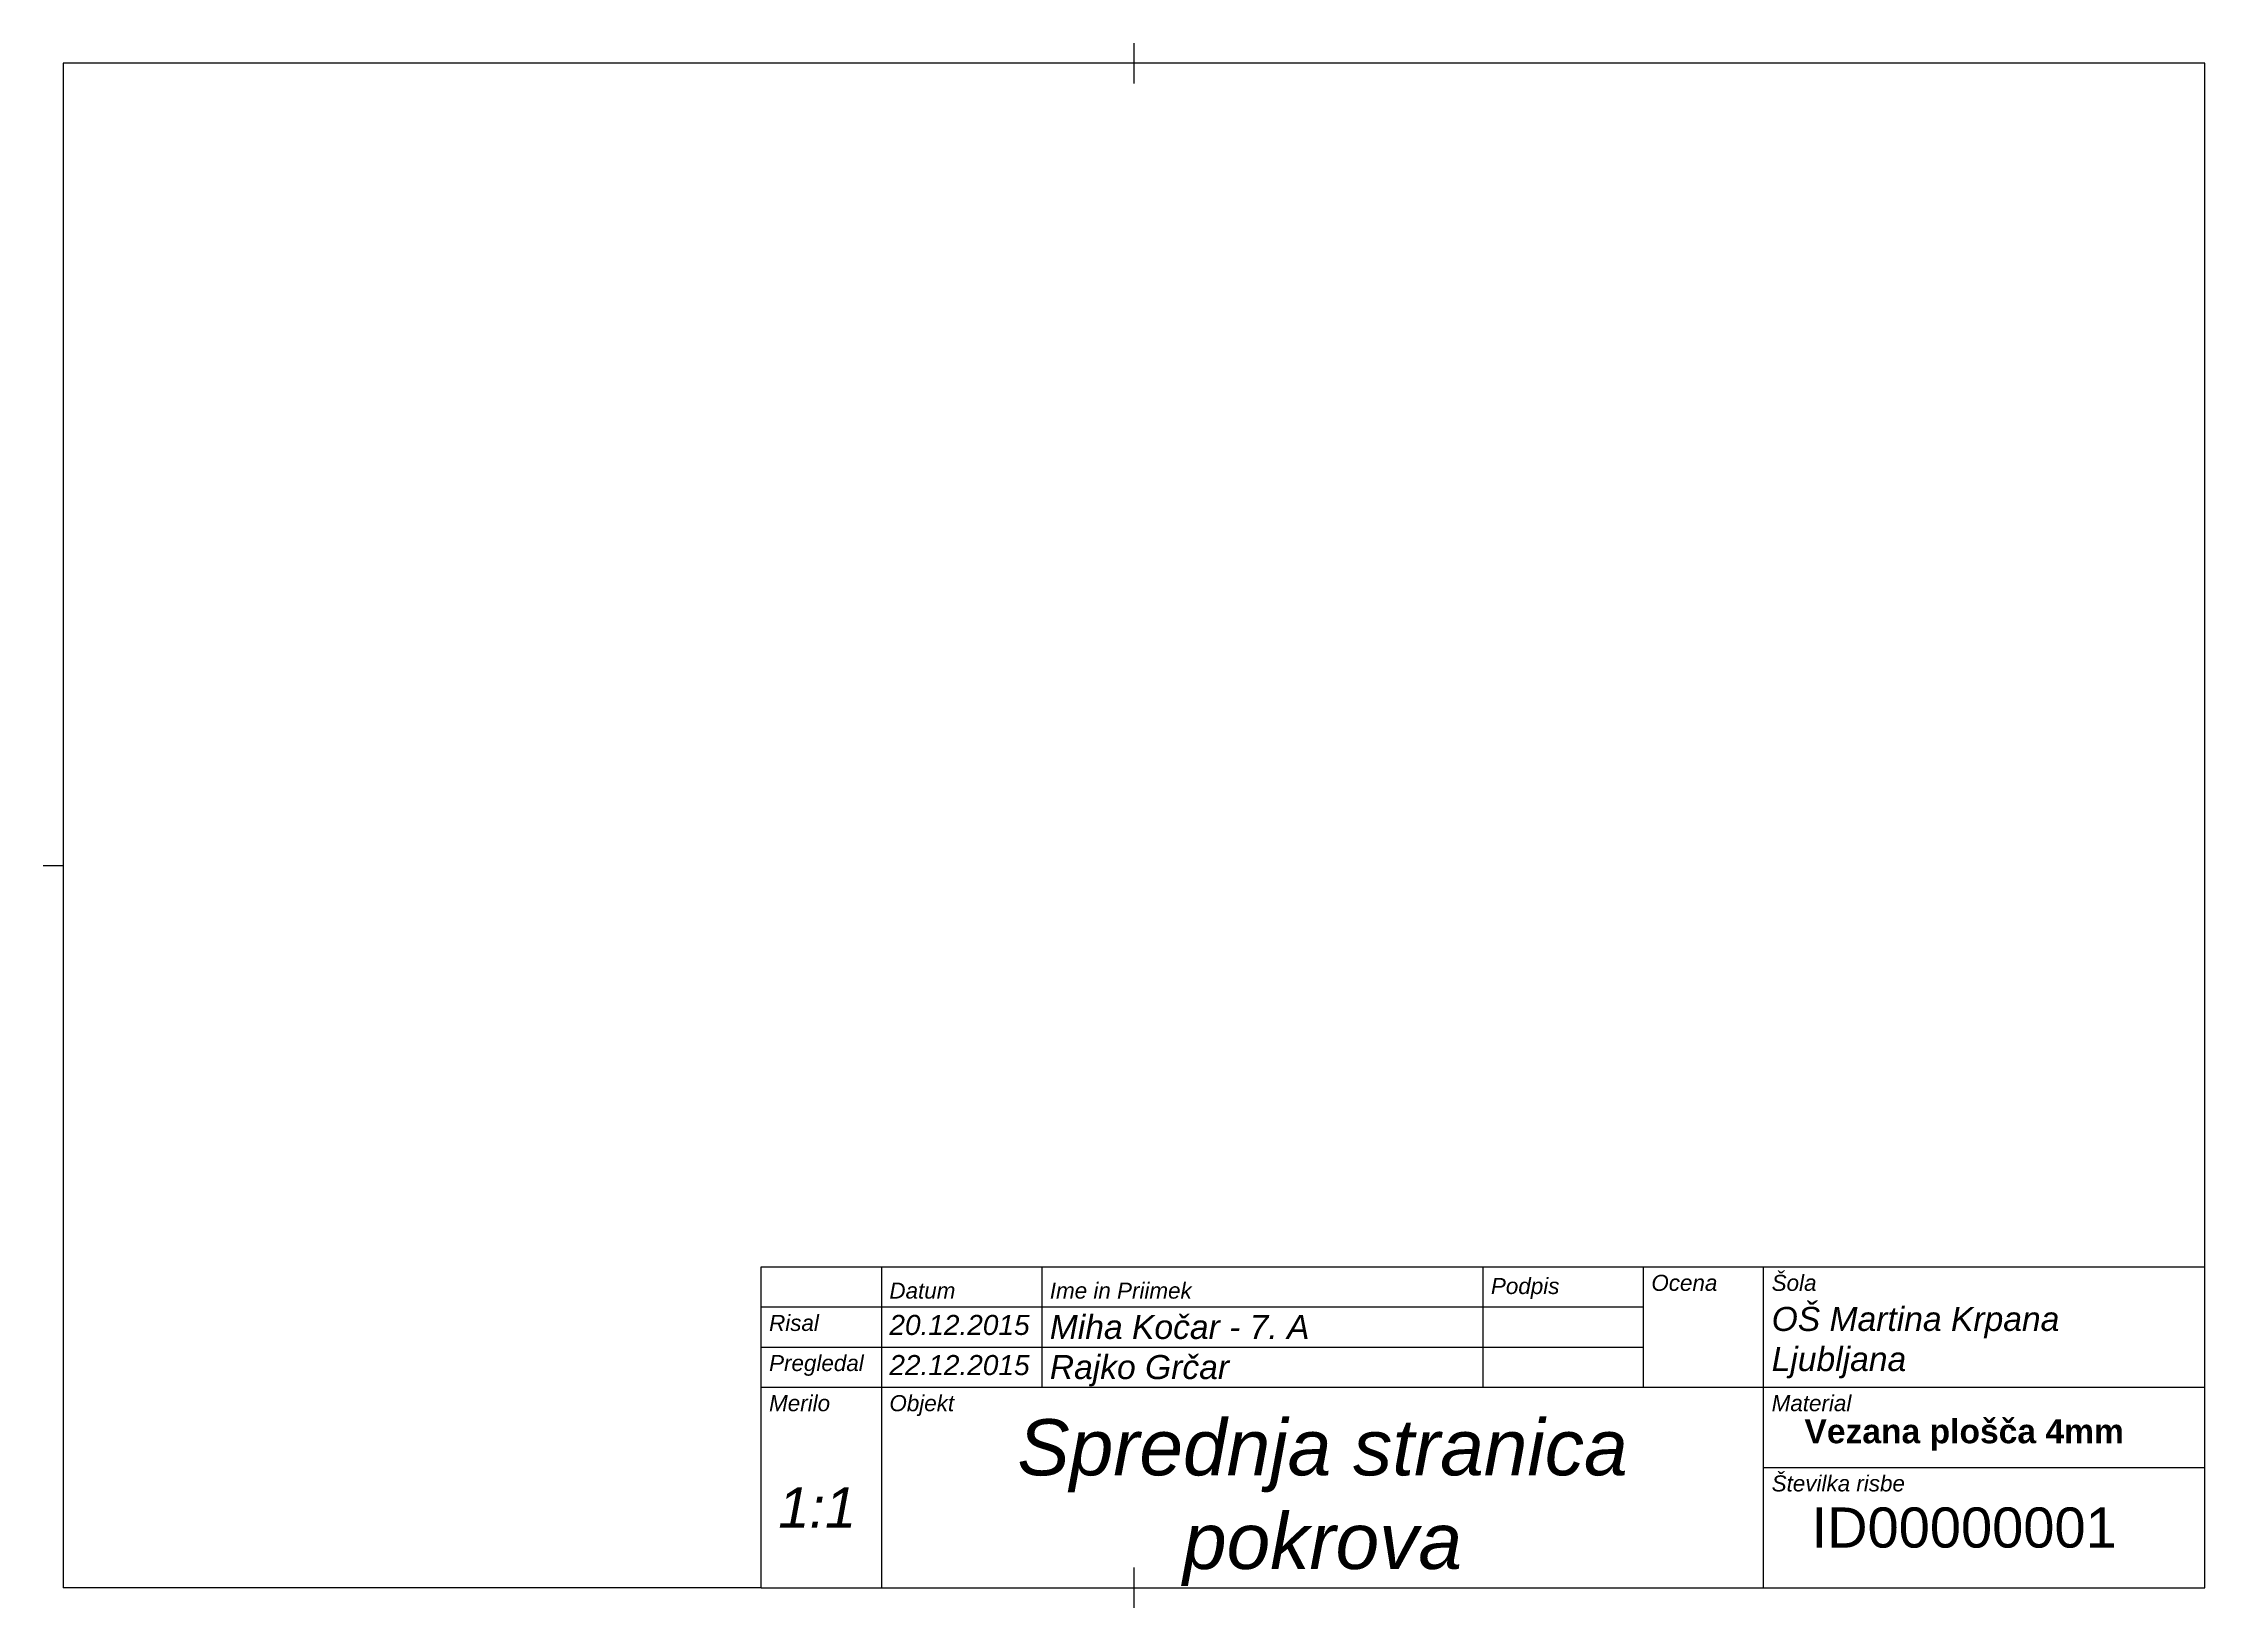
# Model space of a CAD drawing. Header units: millimetres. Extents: x 18 to 287, y 8 to 202.
import ezdxf

# ---------------------------------------------------------------- set-up
doc = ezdxf.new("R2010")
doc.units = ezdxf.units.MM
for name, color, linetype, lineweight, true_color in [('0. Besedilo_noge', 174, 'CONTINUOUS', 25, 0x000080), ('Obroba_risbe', 252, 'CONTINUOUS', 30, 0xa0a0a4), ('Opis_noge', 252, 'CONTINUOUS', 25, 0xa0a0a4)]:
    doc.layers.add(name, color=color, linetype=linetype, lineweight=lineweight, true_color=true_color)
doc.styles.add('textstyle0', font='')
doc.styles.add('textstyle1', font='')
doc.styles.add('textstyle10', font='')
doc.styles.add('textstyle11', font='')
doc.styles.add('textstyle12', font='')
doc.styles.add('textstyle13', font='')
doc.styles.add('textstyle14', font='')
doc.styles.add('textstyle15', font='')
doc.styles.add('textstyle16', font='')
doc.styles.add('textstyle17', font='')
doc.styles.add('textstyle18', font='')
doc.styles.add('textstyle19', font='')
doc.styles.add('textstyle2', font='')
doc.styles.add('textstyle3', font='')
doc.styles.add('textstyle4', font='')
doc.styles.add('textstyle5', font='')
doc.styles.add('textstyle6', font='')
doc.styles.add('textstyle7', font='')
doc.styles.add('textstyle8', font='')
doc.styles.add('textstyle9', font='')
doc.styles.get('textstyle0').set_extended_font_data('Arial', italic=True)
doc.styles.get('textstyle1').set_extended_font_data('Arial', italic=True)
doc.styles.get('textstyle10').set_extended_font_data('Arial', italic=True)
doc.styles.get('textstyle11').set_extended_font_data('Arial', italic=True)
doc.styles.get('textstyle12').set_extended_font_data('Arial', italic=True)
doc.styles.get('textstyle13').set_extended_font_data('Arial', italic=True)
doc.styles.get('textstyle14').set_extended_font_data('Arial', italic=True)
doc.styles.get('textstyle15').set_extended_font_data('Arial', italic=True)
doc.styles.get('textstyle16').set_extended_font_data('Arial', italic=True)
doc.styles.get('textstyle17').set_extended_font_data('Arial', italic=True)
doc.styles.get('textstyle18').set_extended_font_data('Arial', italic=True)
doc.styles.get('textstyle19').set_extended_font_data('Arial', italic=True)
doc.styles.get('textstyle2').set_extended_font_data('Arial', italic=True)
doc.styles.get('textstyle3').set_extended_font_data('Arial', italic=True)
doc.styles.get('textstyle4').set_extended_font_data('Arial', italic=True)
doc.styles.get('textstyle5').set_extended_font_data('Arial', italic=True)
doc.styles.get('textstyle6').set_extended_font_data('Arial', italic=True)
doc.styles.get('textstyle7').set_extended_font_data('Arial', italic=True)
doc.styles.get('textstyle8').set_extended_font_data('Arial', italic=True)
doc.styles.get('textstyle9').set_extended_font_data('Arial', italic=True)

msp = doc.modelspace()

# ---------------------------------------------------------------- linework, layer by layer
at = {"layer": 'Obroba_risbe'}
for p, q in [((153.5, 197.5), (153.5, 202.5)), ((20, 200), (20, 10)), ((287, 200), (20, 200)), ((287, 10), (287, 200)), ((17.5, 100), (20, 100)), ((107, 50), (287, 50)), ((107, 10), (107, 50)), ((122, 50), (122, 10)), ((142, 50), (142, 35)), ((197, 50), (197, 35)), ((217, 50), (217, 35)), ((232, 10), (232, 50)), ((107, 45), (217, 45)), ((107, 40), (217, 40)), ((107, 35), (287, 35)), ((232, 25), (287, 25)), ((153.5, 7.5), (153.5, 12.5)), ((107, 10), (20, 10)), ((107, 10), (287, 10))]:
    msp.add_line(p, q, dxfattribs=at)

# ---------------------------------------------------------------- texts
at = {"layer": '0. Besedilo_noge', "char_height": 1}
for s, insert, attachment_point, style in [('\\H2.5;20.12.2015', (123, 44), 1, 'textstyle12'), ('\\H3;Miha Kočar - 7. A', (143, 44), 1, 'textstyle10'), ('\\H3;OŠ Martina Krpana\\PLjubljana', (233, 45), 1, 'textstyle14'), ('\\H2.5;22.12.2015', (123, 39), 1, 'textstyle13'), ('\\H3;Rajko Grčar', (143, 39), 1, 'textstyle11'), ('\\H7;Sprednja stranica\\Ppokrova', (177, 31), 2, 'textstyle18'), ('\\fArial|b1|i0|c0|p0;\\H3;Vezana plošča 4mm', (257, 31), 2, 'textstyle15'), ('\\H5;1:1', (114, 20), 5, 'textstyle17'), ('\\fArial|b0|i0|c0|p0;\\H5;ID00000001', (257, 20), 2, 'textstyle16')]:
    msp.add_mtext(s, dxfattribs=dict(at, insert=insert, attachment_point=attachment_point, style=style))
at = {"layer": 'Opis_noge', "char_height": 1}
for s, insert, attachment_point, style in [('\\H2;Podpis', (198, 46), 7, 'textstyle8'), ('\\H2;Ocena', (218, 49), 1, 'textstyle9'), ('\\H2;Šola', (233, 49), 1, 'textstyle3'), ('\\H2;Datum', (123, 46), 7, 'textstyle6'), ('\\H2;Ime in Priimek', (143, 46), 7, 'textstyle7'), ('\\H2;Risal', (108, 44), 1, 'textstyle0'), ('\\H2;Pregledal', (108, 39), 1, 'textstyle19'), ('\\H2;Merilo', (108, 34), 1, 'textstyle1'), ('\\H2;Objekt', (123, 34), 1, 'textstyle2'), ('\\H2;Material', (233, 34), 1, 'textstyle4'), ('\\H2;Številka risbe', (233, 24), 1, 'textstyle5')]:
    msp.add_mtext(s, dxfattribs=dict(at, insert=insert, attachment_point=attachment_point, style=style))

doc.saveas('drawing.dxf')
